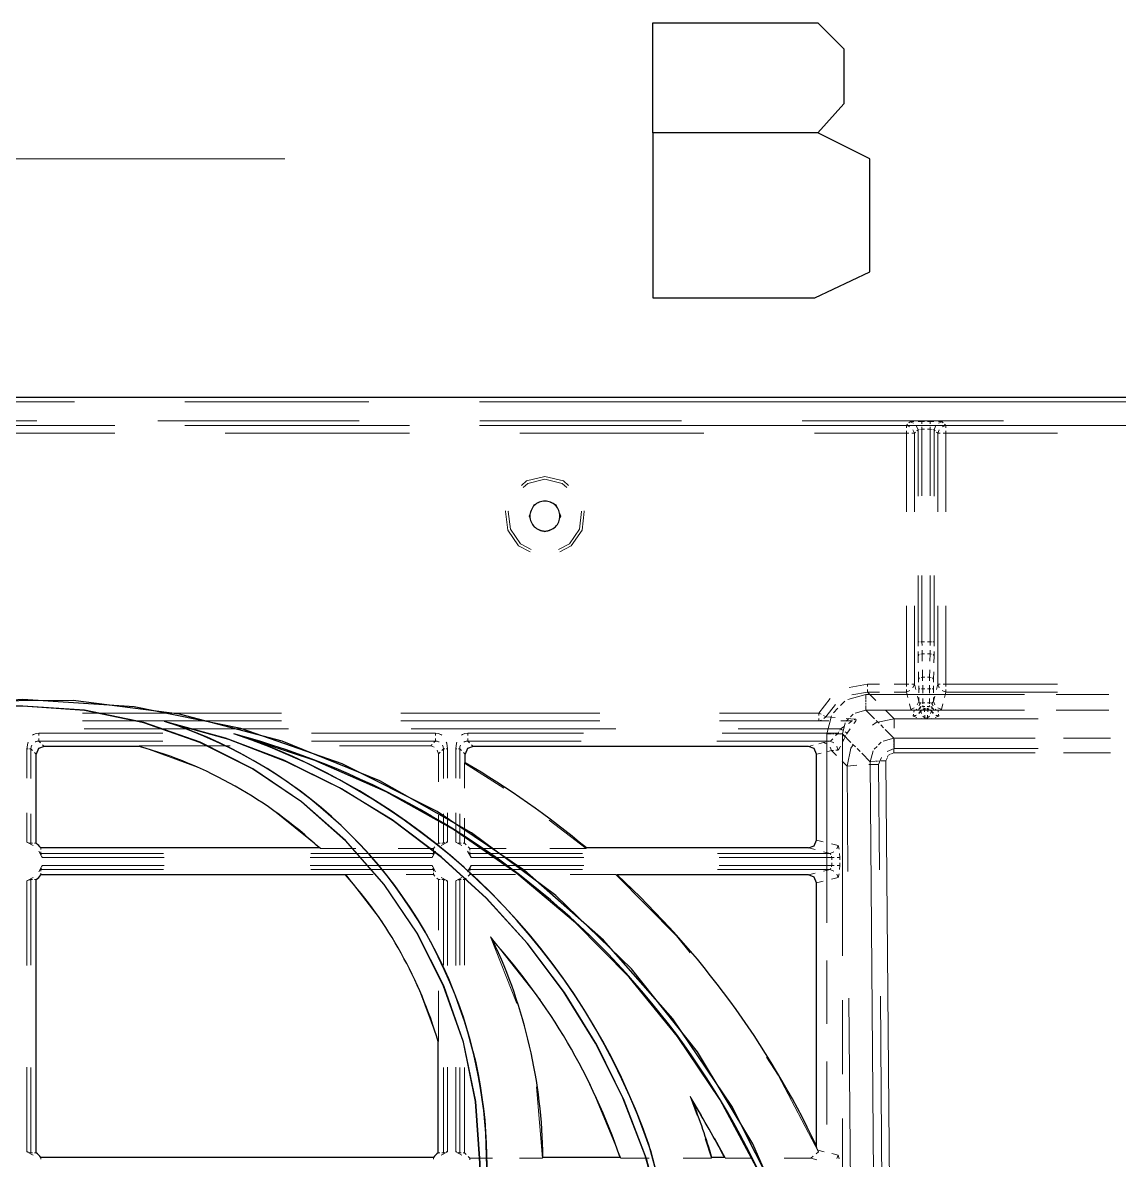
# Model space of a CAD drawing. Header units: millimetres. Extents: x 0 to 1989, y -338 to 950.
# Drawn here: x 849.6 to 987.6, y 803.9 to 947.2 of the extents above; entities that cross this region are included whole.
import ezdxf

# ---------------------------------------------------------------- set-up
doc = ezdxf.new("R2010")
doc.units = ezdxf.units.MM
doc.layers.add('DETAIL', color=8, linetype='Continuous')
doc.layers.add('FINE', color=9, linetype='Continuous')

msp = doc.modelspace()

# ---------------------------------------------------------------- linework, layer by layer
at = {"layer": 'DETAIL', "lineweight": 25}
for p, q in [((67.81, 900.08), (1203.81, 900.08)), ((867.96, 859.06), (867.42, 859.21)), ((876.91, 857.42), (876.12, 857.66)), ((864.2, 856.08), (852.26, 856.08)), ((851.26, 843.87), (851.26, 855.08)), ((905.26, 854.02), (905.26, 855.08)), ((949.5, 844.28), (949.5, 855.08)), ((886.9, 843.28), (851.85, 843.28)), ((948.49, 843.28), (920.53, 843.28)), ((890.21, 839.88), (851.85, 839.88)), ((948.49, 839.88), (924.4, 839.88)), ((851.26, 804.87), (851.26, 839.29)), ((949.5, 805.72), (949.5, 838.89)), ((901.86, 804.87), (901.86, 818.9)), ((901.27, 804.28), (851.85, 804.28)), ((924.79, 804.28), (915.06, 804.28)), ((937.95, 804.28), (936.34, 804.28))]:
    msp.add_line(p, q, dxfattribs=at)
for points in [[(928.89, 933.36), (928.89, 947.22), (949.67, 947.22), (952.95, 943.94), (952.95, 937.01), (949.67, 933.36), (928.89, 933.36), (928.89, 912.58), (949.31, 912.58), (956.23, 915.86), (956.23, 930.08), (949.67, 933.36)], [(944.85, 798.82), (938.85, 810.76), (931.42, 821.76), (922.67, 831.69), (912.74, 840.44), (901.74, 847.87), (889.79, 853.87), (877.04, 858.31), (863.58, 861.06), (849.56, 862), (835.54, 861.06), (822.08, 858.31), (809.33, 853.87), (797.38, 847.87), (786.38, 840.44), (776.45, 831.69), (767.7, 821.76), (760.27, 810.76), (754.27, 798.82)], [(946.98, 793.42), (941.51, 806.02), (934.54, 817.59), (926.21, 828.05), (916.67, 837.28), (906.06, 845.2), (894.54, 851.72), (882.24, 856.73), (869.31, 860.14), (855.91, 861.85), (842.18, 861.78), (828.26, 859.81), (818.43, 857.23), (809.01, 853.75), (800.06, 849.4), (791.61, 844.24), (783.72, 838.33), (776.43, 831.71), (769.81, 824.43), (763.9, 816.54), (758.74, 808.09), (754.4, 799.13)], [(930.18, 796.45), (928.09, 804.12), (925.3, 811.48), (921.85, 818.48), (917.78, 825.08), (913.13, 831.25), (907.94, 836.96), (902.23, 842.15), (896.06, 846.81), (889.45, 850.87), (882.45, 854.32), (875.1, 857.11), (867.42, 859.21)], [(930.04, 796.98), (927.92, 804.55), (925.13, 811.8), (921.7, 818.7), (917.66, 825.22), (913.06, 831.31), (907.92, 836.94), (902.29, 842.08), (896.19, 846.68), (889.68, 850.72), (882.78, 854.15), (875.53, 856.94), (867.96, 859.06)], [(950.79, 775), (948.73, 784.71), (945.77, 794.07), (941.97, 803.03), (937.36, 811.54), (931.99, 819.55), (925.9, 827.01), (919.15, 833.87), (911.77, 840.08), (903.82, 845.59), (895.32, 850.35), (886.34, 854.31), (876.91, 857.42)], [(852.26, 856.08), (851.55, 855.79), (851.26, 855.08)], [(948.49, 856.08), (906.26, 856.08), (905.55, 855.79), (905.26, 855.08)], [(949.5, 855.08), (949.21, 855.79), (948.49, 856.08)], [(948.49, 843.28), (949.21, 843.57), (949.5, 844.28)], [(949.5, 838.89), (949.21, 839.59), (948.49, 839.88)]]:
    msp.add_lwpolyline(points, dxfattribs=at)
for points in [[(915.31, 886.97, 0.414214), (913.42, 885.08, 0.414214), (915.31, 883.2, 0.414214), (917.2, 885.08, 0.414214)], [(849.56, 861.16, 0.414214), (791.98, 803.58, 0.414213), (849.56, 746, 0.414214), (907.14, 803.58), (906.61, 811.35), (905.07, 818.81), (902.58, 825.9), (899.23, 832.55), (895.08, 838.68), (890.19, 844.22), (884.65, 849.1), (878.53, 853.25), (871.88, 856.61), (864.79, 859.09), (857.33, 860.63)], [(849.56, 861.13, 0.414214), (792.01, 803.58, 0.414213), (849.56, 746.03, 0.414214), (907.11, 803.58), (906.58, 811.35), (905.04, 818.81), (902.56, 825.89), (899.21, 832.53), (895.06, 838.66), (890.18, 844.2), (884.64, 849.08), (878.51, 853.23), (871.87, 856.58), (864.79, 859.06), (857.33, 860.6)]]:
    msp.add_lwpolyline(points, format="xyb", close=True, dxfattribs=at)
for points in [[(831.16, 859.06, 0.414213), (794.08, 785.18, 0.414213), (867.96, 748.11, 0.414213), (905.04, 821.98, 0.236853), (867.96, 859.06)], [(831.7, 859.21, 0.414213), (793.94, 785.72, 0.414212), (867.42, 747.96, 0.414214), (905.18, 821.45, 0.241882), (867.42, 859.21)], [(948.64, 785.14, 0.267903), (876.12, 857.66)], [(931.52, 794.17), (928.64, 805.14, 0.234886), (876.12, 857.66)], [(931.39, 795), (928.4, 805.93, 0.229633), (876.91, 857.42)], [(886.9, 843.28, 0.12129), (864.2, 856.08)], [(920.53, 843.28, 0.042308), (905.26, 854.02)], [(851.85, 843.28, 0.073407), (851.26, 843.87)], [(851.26, 839.29, 0.073316), (851.85, 839.88)], [(901.86, 818.9, 0.111449), (890.21, 839.88)], [(949.5, 805.72, 0.096809), (924.4, 839.88)], [(924.79, 804.28, 0.100898), (908.73, 831.68)], [(915.06, 804.28, 0.108597), (908.73, 831.68)], [(937.95, 804.28, 0.020408), (933.93, 811.33)], [(936.34, 804.28, 0.020589), (933.93, 811.33)], [(851.85, 804.28, 0.073431), (851.26, 804.87)], [(901.86, 804.87, 0.073471), (901.27, 804.28)]]:
    msp.add_lwpolyline(points, format="xyb", dxfattribs=at)
at = {"layer": 'FINE', "lineweight": 9}
for p, q in [((832.87, 899.48), (856.06, 899.48)), ((869.97, 899.48), (893.15, 899.48)), ((907.06, 899.48), (1046.16, 899.48)), ((825.99, 897.08), (851.35, 897.08)), ((866.56, 897.08), (891.92, 897.08)), ((907.13, 897.08), (932.49, 897.08)), ((947.7, 897.08), (973.06, 897.08)), ((961.74, 896.78), (961.29, 896.96)), ((962.32, 897), (962.79, 897.01)), ((962.79, 897.01), (963.12, 897.01)), ((963.5, 897.01), (963.83, 897.01)), ((963.83, 897.01), (964.3, 897)), ((964.89, 896.78), (965.33, 896.96)), ((965.33, 896.96), (965.47, 896.82)), ((856.06, 896.49), (832.87, 896.49)), ((837.97, 896.5), (861.15, 896.5)), ((861.15, 895.51), (837.97, 895.51)), ((893.15, 896.49), (869.97, 896.49)), ((875.06, 896.5), (898.24, 896.5)), ((898.24, 895.51), (875.06, 895.51)), ((1046.16, 896.49), (907.06, 896.49)), ((912.15, 896.5), (935.34, 896.5)), ((935.34, 895.51), (912.15, 895.51)), ((949.25, 896.5), (960.84, 896.5)), ((960.84, 895.51), (949.25, 895.51)), ((960.84, 896.5), (960.98, 896.65)), ((961.28, 896.32), (960.84, 896.5)), ((960.84, 895.51), (960.84, 895.82)), ((961.15, 895.51), (960.84, 895.51)), ((960.84, 885.63), (960.84, 895.51)), ((961.84, 895.51), (961.65, 895.95)), ((961.98, 895.65), (961.84, 895.51)), ((961.84, 895.51), (961.84, 885.63)), ((962.29, 895.96), (962.11, 896.4)), ((962.29, 895.96), (962.15, 895.82)), ((962.45, 895.98), (962.29, 895.96)), ((962.29, 887.61), (962.29, 895.96)), ((962.79, 896.01), (962.64, 896)), ((962.79, 896.01), (962.79, 896.32)), ((963.83, 896.01), (963.5, 896.01)), ((963.83, 896.01), (963.83, 896.32)), ((963.83, 887.65), (963.83, 896.01)), ((963.98, 896), (963.83, 896.01)), ((964.33, 895.96), (964.17, 895.98)), ((964.33, 895.96), (964.51, 896.4)), ((964.47, 895.82), (964.33, 895.96)), ((964.33, 895.96), (964.33, 887.61)), ((964.78, 895.51), (964.64, 895.65)), ((964.97, 895.95), (964.78, 895.51)), ((964.78, 885.63), (964.78, 895.51)), ((965.78, 896.5), (965.34, 896.32)), ((965.78, 895.51), (965.47, 895.51)), ((965.64, 896.65), (965.78, 896.5)), ((965.78, 896.5), (979.86, 896.5)), ((965.78, 895.82), (965.78, 895.51)), ((965.78, 895.51), (965.78, 885.63)), ((979.86, 895.51), (965.78, 895.51)), ((915.31, 883.08), (914.13, 883.57)), ((916.49, 883.57), (915.31, 883.08)), ((962.29, 869.25), (962.29, 877.59)), ((962.79, 877.61), (962.79, 869.25)), ((963.83, 869.25), (963.83, 877.61)), ((964.33, 877.59), (964.33, 869.25)), ((961.84, 873.78), (961.84, 863.91)), ((964.78, 863.91), (964.78, 873.78)), ((965.78, 873.78), (965.78, 863.91)), ((962.3, 868.7), (962.29, 869.25)), ((962.79, 869.25), (962.64, 869.25)), ((962.79, 869.25), (962.8, 868.78)), ((962.79, 869.25), (963.12, 869.25)), ((962.8, 868.21), (962.81, 867.75)), ((963.5, 869.25), (963.83, 869.25)), ((963.81, 867.75), (963.82, 868.21)), ((963.82, 868.78), (963.83, 869.25)), ((963.98, 869.25), (963.83, 869.25)), ((964.33, 869.25), (964.32, 868.7)), ((962.31, 867.5), (962.3, 868.04)), ((962.43, 867.63), (962.31, 867.5)), ((962.33, 866.58), (962.31, 867.5)), ((962.81, 867.75), (962.63, 867.71)), ((963.12, 867.75), (962.81, 867.75)), ((962.81, 867.75), (962.83, 866.83)), ((963.81, 867.75), (963.5, 867.75)), ((963.79, 866.83), (963.81, 867.75)), ((963.99, 867.71), (963.81, 867.75)), ((964.31, 867.5), (964.19, 867.63)), ((964.31, 867.5), (964.29, 866.58)), ((964.32, 868.04), (964.31, 867.5)), ((962.37, 864.56), (962.35, 865.48)), ((962.85, 865.73), (962.87, 864.81)), ((964.27, 865.48), (964.25, 864.56)), ((953.63, 863.5), (955.91, 863.91)), ((955.91, 863.6), (955.91, 863.91)), ((955.91, 863.91), (957.45, 863.91)), ((961.15, 863.91), (960.84, 863.91)), ((960.84, 863.6), (960.84, 863.91)), ((961.84, 863.91), (961.65, 863.47)), ((961.84, 863.91), (962.01, 863.23)), ((962.49, 864.7), (962.37, 864.56)), ((962.37, 864.17), (962.37, 864.56)), ((962.87, 864.81), (962.69, 864.77)), ((962.87, 864.81), (963.14, 864.81)), ((962.87, 864.81), (962.87, 864.34)), ((963.75, 864.34), (963.75, 864.81)), ((963.93, 864.77), (963.75, 864.81)), ((964.25, 864.56), (964.13, 864.7)), ((964.25, 864.56), (964.25, 864.17)), ((964.61, 863.23), (964.78, 863.91)), ((964.97, 863.47), (964.78, 863.91)), ((965.78, 863.91), (965.47, 863.91)), ((965.78, 863.91), (965.78, 863.6)), ((965.78, 863.91), (979.86, 863.91)), ((955.91, 862.92), (953.95, 862.57)), ((955.74, 862.61), (955.74, 862)), ((955.91, 862.92), (955.91, 863.23)), ((955.91, 862.92), (956.97, 861.87)), ((957.45, 862.92), (955.91, 862.92)), ((960.84, 862.92), (960.84, 863.23)), ((961.28, 863.1), (960.84, 862.92)), ((962.38, 863.31), (962.38, 863.7)), ((962.38, 862.81), (962.38, 863.31)), ((962.88, 863.31), (962.72, 863.31)), ((962.88, 863.78), (962.88, 863.31)), ((963.15, 863.31), (962.88, 863.31)), ((962.88, 863.31), (962.88, 862.77)), ((963.74, 863.31), (963.47, 863.31)), ((963.74, 863.31), (963.74, 863.78)), ((963.74, 862.77), (963.74, 863.31)), ((963.74, 863.31), (963.9, 863.31)), ((964.24, 863.7), (964.24, 863.31)), ((964.24, 863.31), (964.24, 862.81)), ((965.78, 862.92), (965.34, 863.1)), ((965.78, 862.92), (965.61, 862.24)), ((965.78, 863.23), (965.78, 862.92)), ((979.86, 862.92), (965.78, 862.92)), ((986.32, 862.61), (979.67, 862.61)), ((949.81, 860.28), (951.25, 862.09)), ((951.91, 861.37), (950.67, 859.81)), ((953.08, 861.76), (952.52, 861.21)), ((955.74, 861.88), (955.74, 861.68)), ((955.74, 861.56), (955.74, 861.35)), ((955.74, 861.23), (955.74, 860.63)), ((961.38, 860.73), (961.21, 861.42)), ((962.38, 861.72), (962.2, 861.29)), ((962.21, 862.41), (962.38, 861.72)), ((962.38, 861.72), (962.38, 862.22)), ((962.38, 861.72), (962.43, 861.68)), ((962.48, 861.63), (962.53, 861.58)), ((962.53, 861.58), (962.64, 861.58)), ((962.77, 861.58), (962.88, 861.58)), ((962.79, 861.06), (962.91, 861.08)), ((962.88, 862.12), (962.88, 861.58)), ((962.88, 861.58), (963.15, 861.58)), ((962.88, 861.58), (962.89, 861.43)), ((962.9, 861.24), (962.91, 861.08)), ((962.91, 861.08), (962.97, 861)), ((963.16, 861.08), (962.91, 861.08)), ((963.71, 861.08), (963.46, 861.08)), ((963.47, 861.58), (963.74, 861.58)), ((963.65, 861), (963.71, 861.08)), ((963.71, 861.08), (963.72, 861.24)), ((963.71, 861.08), (963.83, 861.06)), ((963.73, 861.43), (963.74, 861.58)), ((963.74, 861.58), (963.74, 862.12)), ((963.74, 861.58), (963.85, 861.58)), ((963.98, 861.58), (964.09, 861.58)), ((964.09, 861.58), (964.14, 861.63)), ((964.19, 861.68), (964.24, 861.72)), ((964.24, 861.72), (964.41, 862.41)), ((964.24, 862.22), (964.24, 861.72)), ((964.42, 861.29), (964.24, 861.72)), ((965.41, 861.42), (965.24, 860.73)), ((857.08, 860.28), (882.14, 860.28)), ((897.18, 860.28), (922.24, 860.28)), ((937.28, 860.28), (949.81, 860.28)), ((949.81, 859.96), (949.81, 860.28)), ((950.08, 860.13), (949.81, 860.28)), ((950.67, 859.81), (950.4, 859.96)), ((950.67, 859.81), (950.45, 859.57)), ((950.67, 859.81), (951.85, 859.7)), ((951.4, 859.93), (950.79, 857.66)), ((952.19, 860.88), (951.63, 860.32)), ((953.8, 859.8), (954.13, 860.14)), ((954.37, 860.28), (955.74, 860.63)), ((956.81, 859.55), (955.74, 860.63)), ((955.74, 860.63), (975.68, 860.63)), ((961.82, 860.92), (961.38, 860.73)), ((961.51, 860.69), (961.38, 860.73)), ((961.8, 860.6), (961.67, 860.64)), ((961.7, 859.91), (961.73, 860.12)), ((962.05, 860.01), (961.7, 859.91)), ((961.71, 859.89), (961.7, 859.91)), ((961.73, 859.87), (961.72, 859.88)), ((961.73, 859.87), (962.07, 859.98)), ((962.16, 859.7), (961.73, 859.87)), ((961.77, 860.38), (961.8, 860.6)), ((962.62, 860.52), (962.39, 860.24)), ((962.41, 860.22), (962.63, 860.5)), ((962.54, 860.92), (962.65, 860.99)), ((962.54, 860.92), (962.57, 860.79)), ((962.6, 860.64), (962.62, 860.52)), ((962.62, 860.52), (962.74, 860.66)), ((962.62, 860.52), (962.63, 860.51)), ((962.63, 860.5), (962.75, 860.62)), ((962.63, 860.51), (962.63, 860.5)), ((962.63, 860.5), (962.75, 860.21)), ((962.9, 859.87), (963.15, 859.67)), ((962.91, 860.77), (963.08, 860.83)), ((962.92, 860.72), (963.08, 860.76)), ((963.03, 860.91), (963.08, 860.83)), ((963.08, 860.83), (963.23, 860.83)), ((963.08, 860.83), (963.08, 860.81)), ((963.08, 860.78), (963.08, 860.76)), ((963.23, 860.76), (963.08, 860.76)), ((963.08, 860.76), (963.11, 860.42)), ((963.13, 860.01), (963.15, 859.67)), ((963.15, 859.63), (963.15, 859.67)), ((963.15, 859.67), (963.25, 859.67)), ((963.37, 859.67), (963.47, 859.67)), ((963.39, 860.83), (963.54, 860.83)), ((963.54, 860.76), (963.39, 860.76)), ((963.47, 859.67), (963.49, 860.01)), ((963.47, 859.67), (963.72, 859.87)), ((963.47, 859.63), (963.47, 859.67)), ((963.52, 860.42), (963.54, 860.76)), ((963.54, 860.83), (963.59, 860.91)), ((963.54, 860.83), (963.54, 860.81)), ((963.54, 860.83), (963.71, 860.77)), ((963.54, 860.78), (963.54, 860.76)), ((963.7, 860.72), (963.54, 860.76)), ((963.99, 860.5), (963.87, 860.62)), ((963.87, 860.21), (963.99, 860.5)), ((963.88, 860.66), (964, 860.52)), ((963.97, 860.99), (964.08, 860.92)), ((963.99, 860.5), (963.99, 860.51)), ((964.21, 860.22), (963.99, 860.5)), ((964, 860.52), (964.02, 860.64)), ((964.23, 860.24), (964, 860.52)), ((964, 860.51), (964, 860.52)), ((964.05, 860.79), (964.08, 860.92)), ((964.89, 859.87), (964.46, 859.7)), ((964.89, 859.87), (964.55, 859.98)), ((964.92, 859.91), (964.57, 860.01)), ((965.24, 860.73), (964.8, 860.92)), ((964.95, 860.64), (964.82, 860.6)), ((964.82, 860.6), (964.85, 860.38)), ((964.89, 860.12), (964.92, 859.91)), ((964.9, 859.88), (964.89, 859.87)), ((964.92, 859.91), (964.92, 859.89)), ((965.24, 860.73), (965.11, 860.69)), ((979.67, 860.63), (986.32, 860.63)), ((882.14, 859.28), (857.08, 859.28)), ((883.03, 858.28), (857.28, 858.28)), ((922.24, 859.28), (897.18, 859.28)), ((924.22, 858.28), (898.47, 858.28)), ((949.81, 859.28), (937.28, 859.28)), ((952.54, 858.28), (939.66, 858.28)), ((950.12, 859.37), (949.81, 859.28)), ((951.06, 859.28), (949.81, 859.28)), ((952.44, 858.11), (952.54, 858.28)), ((952.54, 858.28), (952.99, 858.6)), ((952.79, 858.11), (952.54, 858.28)), ((953.83, 859.28), (952.57, 859.28)), ((952.77, 857.66), (953.12, 859.03)), ((953.25, 859.59), (954.43, 859.5)), ((953.26, 859.27), (953.6, 859.6)), ((953.74, 858.3), (953.36, 857.75)), ((954.03, 859.31), (953.83, 859.28)), ((954.43, 859.5), (954.25, 859.4)), ((957.38, 858.98), (957.03, 859.34)), ((957.96, 858.41), (957.6, 858.77)), ((959.29, 858.38), (959.29, 859.54)), ((963.15, 859.55), (963.15, 859.59)), ((963.47, 859.55), (963.37, 859.55)), ((963.93, 859.6), (963.47, 859.55)), ((963.47, 859.55), (963.47, 859.59)), ((851.59, 857.43), (851.59, 857.74)), ((851.59, 857.74), (867.2, 857.74)), ((851.59, 856.74), (851.8, 856.54)), ((867.2, 856.74), (851.59, 856.74)), ((885.92, 857.74), (901.53, 857.74)), ((901.53, 856.74), (885.92, 856.74)), ((901.34, 856.56), (901.53, 856.74)), ((901.53, 857.43), (901.53, 857.74)), ((905.59, 857.43), (905.59, 857.74)), ((905.59, 857.74), (920.17, 857.74)), ((919.86, 856.74), (905.59, 856.74)), ((905.59, 856.74), (905.8, 856.54)), ((937.65, 857.74), (952.23, 857.74)), ((950.79, 857.66), (951.4, 857.66)), ((950.79, 857.66), (950.79, 833.85)), ((951.23, 856.74), (951.7, 856.53)), ((951.52, 857.66), (951.72, 857.66)), ((951.84, 857.66), (952.04, 857.66)), ((952.16, 857.66), (952.77, 857.66)), ((952.23, 857.74), (952.32, 857.91)), ((952.5, 857.6), (952.23, 857.74)), ((952.77, 857.66), (953.84, 856.58)), ((952.77, 829.69), (952.77, 857.66)), ((953.1, 857.29), (952.83, 857.43)), ((953.36, 857.75), (953.1, 857.91)), ((953.18, 857.43), (953.1, 857.29)), ((953.36, 857.75), (953.28, 857.6)), ((959.24, 857.13), (957.89, 856.75)), ((959.24, 857.13), (959.24, 856.55)), ((959.29, 855.81), (959.29, 856.98)), ((986.53, 857.13), (980.6, 857.13)), ((850.23, 855.76), (850.08, 855.76)), ((850.08, 852.09), (850.08, 855.76)), ((850.58, 855.76), (850.58, 852.05)), ((850.79, 855.55), (850.58, 855.76)), ((852.05, 856.29), (852.26, 856.08)), ((864.2, 856.08), (864.2, 856.1)), ((871.98, 853.29), (864.21, 856.15)), ((875.69, 856.15), (864.21, 856.15)), ((864.21, 856.13), (864.21, 856.15)), ((900.93, 856.15), (889.46, 856.15)), ((900.93, 856.15), (901.12, 856.33)), ((900.93, 856.15), (901.37, 855.97)), ((901.75, 855.59), (901.93, 855.15)), ((902.12, 855.34), (901.93, 855.15)), ((902.54, 855.76), (902.35, 855.57)), ((902.54, 852.05), (902.54, 855.76)), ((903.04, 855.76), (902.89, 855.76)), ((903.04, 855.76), (903.04, 852.09)), ((904.23, 855.76), (904.08, 855.76)), ((904.58, 855.76), (904.58, 852.05)), ((904.79, 855.55), (904.58, 855.76)), ((906.05, 856.29), (906.26, 856.08)), ((948.49, 856.08), (949.09, 856.23)), ((949.81, 856.41), (950.41, 856.55)), ((950.41, 856.55), (950.66, 856.61)), ((950.41, 856.55), (950.84, 856.37)), ((951.4, 855.55), (950.8, 855.41)), ((951.21, 855.99), (951.4, 855.55)), ((951.65, 855.57), (951.4, 855.55)), ((952.01, 854.94), (951.4, 855.55)), ((952.21, 855.61), (951.96, 855.59)), ((952.07, 856.1), (952.21, 855.61)), ((954.06, 856.37), (954.42, 856.01)), ((954.63, 855.79), (954.99, 855.44)), ((956.65, 855.5), (956.28, 854.15)), ((957.13, 856.07), (956.79, 855.74)), ((957.66, 856.6), (957.32, 856.27)), ((959.29, 855.81), (958.41, 855.44)), ((959.24, 856.44), (959.24, 856.25)), ((959.24, 856.13), (959.24, 855.94)), ((959.24, 855.83), (959.24, 855.26)), ((977.43, 855.81), (959.29, 855.81)), ((851.26, 855.08), (851.05, 855.29)), ((901.93, 851.63), (901.93, 855.15)), ((905.26, 855.08), (905.05, 855.29)), ((905.21, 853.99), (905.19, 853.98)), ((910.12, 850.82), (905.19, 853.98)), ((905.19, 850.82), (905.19, 853.98)), ((905.26, 854.02), (905.24, 854)), ((950.09, 855.23), (949.5, 855.08)), ((953.36, 853.59), (952.75, 854.2)), ((956.28, 854.15), (956.88, 854.21)), ((957, 854.22), (957.21, 854.23)), ((957.68, 854.69), (957.33, 853.81)), ((957.33, 854.23), (957.53, 854.24)), ((957.65, 854.24), (958.26, 854.26)), ((958.26, 854.26), (958.43, 854.69)), ((959.09, 750.07), (958.26, 854.26)), ((958.47, 854.78), (958.53, 854.92)), ((958.58, 854.98), (958.73, 855.04)), ((958.81, 855.08), (959.24, 855.26)), ((959.24, 855.26), (977.04, 855.26)), ((980.6, 855.26), (986.53, 855.26)), ((954.6, 853.73), (953.36, 853.59)), ((953.47, 840.31), (953.36, 853.59)), ((957.33, 853.81), (956.08, 853.78)), ((957.33, 853.81), (957.43, 840.54)), ((887.08, 843.21), (880.62, 848.4)), ((850.08, 844.03), (850.08, 847.69)), ((850.58, 847.59), (850.58, 843.87)), ((901.93, 843.88), (901.93, 847.4)), ((902.54, 843.87), (902.54, 847.59)), ((903.04, 847.69), (903.04, 844.03)), ((904.08, 844.03), (904.08, 847.69)), ((920.5, 843.21), (915.86, 846.78)), ((850.08, 844.03), (850.86, 843.6)), ((850.58, 843.87), (850.79, 843.87)), ((851.05, 843.87), (851.26, 843.87)), ((901.71, 843.69), (901.93, 843.88)), ((902.12, 843.88), (901.93, 843.88)), ((902.26, 843.6), (903.04, 844.03)), ((902.54, 843.87), (902.35, 843.88)), ((904.08, 844.03), (904.86, 843.6)), ((905.19, 843.88), (905.41, 843.69)), ((949.5, 844.28), (950.35, 844.06)), ((851.58, 842.88), (852.01, 842.1)), ((851.85, 843.28), (851.85, 843.07)), ((851.85, 842.81), (851.85, 842.6)), ((851.85, 842.6), (867.3, 842.6)), ((885.83, 842.6), (901.27, 842.6)), ((886.96, 843.26), (886.9, 843.28)), ((887.08, 843.21), (887.02, 843.23)), ((891.51, 843.21), (887.08, 843.21)), ((901.11, 842.1), (901.54, 842.88)), ((901.27, 843.21), (901.46, 843.44)), ((901.27, 842.6), (901.27, 842.79)), ((905.58, 842.88), (906.01, 842.1)), ((905.66, 843.44), (905.86, 843.21)), ((905.86, 843.21), (905.85, 843.02)), ((905.85, 842.79), (905.85, 842.6)), ((905.85, 842.6), (920.04, 842.6)), ((910.43, 843.21), (905.86, 843.21)), ((920.5, 843.21), (915.93, 843.21)), ((920.5, 843.21), (920.51, 843.23)), ((920.52, 843.26), (920.53, 843.28)), ((937.06, 842.6), (951.24, 842.6)), ((949.35, 843.07), (948.49, 843.28)), ((951.24, 842.6), (950.38, 842.81)), ((951.68, 842.78), (951.24, 842.6)), ((951.3, 842.44), (951.24, 842.6)), ((951.38, 843.81), (952.23, 843.6)), ((952.23, 843.6), (952.05, 843.16)), ((952.23, 843.6), (952.37, 843.14)), ((952.4, 842.57), (952.43, 842.1)), ((852.01, 841.06), (851.58, 840.28)), ((852.01, 842.1), (851.97, 842.26)), ((867.35, 842.1), (852.01, 842.1)), ((852.01, 841.06), (867.35, 841.06)), ((901.11, 842.1), (885.77, 842.1)), ((885.77, 841.06), (901.11, 841.06)), ((901.11, 841.06), (901.15, 840.91)), ((901.54, 840.28), (901.11, 841.06)), ((906.01, 841.06), (905.58, 840.28)), ((906.01, 842.1), (905.97, 842.26)), ((920.2, 842.1), (906.01, 842.1)), ((906.01, 841.06), (920.2, 841.06)), ((951.44, 842.1), (937.24, 842.1)), ((937.24, 841.06), (951.44, 841.06)), ((951.44, 842.1), (951.38, 842.26)), ((951.38, 840.91), (951.44, 841.06)), ((951.44, 842.1), (951.75, 842.1)), ((951.44, 841.78), (951.44, 842.1)), ((951.44, 841.06), (951.44, 841.39)), ((951.44, 841.06), (951.75, 841.06)), ((952.12, 842.1), (952.43, 842.1)), ((952.12, 841.06), (952.43, 841.06)), ((952.43, 841.06), (952.4, 840.59)), ((952.43, 842.1), (952.43, 841.78)), ((952.43, 841.39), (952.43, 841.06)), ((850.86, 839.56), (850.08, 839.14)), ((867.3, 840.56), (851.85, 840.56)), ((851.85, 840.35), (851.85, 840.56)), ((851.85, 839.88), (851.85, 840.1)), ((901.27, 840.56), (885.83, 840.56)), ((890.22, 839.91), (890.21, 839.88)), ((890.24, 839.95), (890.23, 839.93)), ((894.86, 833.95), (890.24, 839.95)), ((893.69, 839.95), (890.24, 839.95)), ((901.27, 839.95), (897.82, 839.95)), ((901.27, 840.56), (901.27, 840.37)), ((901.27, 840.14), (901.27, 839.95)), ((901.46, 839.73), (901.27, 839.95)), ((903.04, 839.14), (902.26, 839.56)), ((904.86, 839.56), (904.08, 839.14)), ((905.86, 839.95), (905.66, 839.73)), ((920.04, 840.56), (905.85, 840.56)), ((905.85, 840.37), (905.85, 840.56)), ((905.86, 839.95), (905.85, 840.14)), ((911.59, 839.95), (905.86, 839.95)), ((924.22, 839.95), (918.48, 839.95)), ((924.22, 839.95), (924.27, 839.93)), ((924.34, 839.91), (924.4, 839.88)), ((951.24, 840.56), (937.06, 840.56)), ((948.49, 839.88), (949.35, 840.1)), ((950.38, 840.35), (951.24, 840.56)), ((951.24, 840.56), (951.3, 840.72)), ((951.24, 840.56), (951.68, 840.38)), ((952.23, 839.57), (951.38, 839.35)), ((952.05, 840), (952.23, 839.57)), ((952.37, 840.02), (952.23, 839.57)), ((850.08, 839.14), (850.24, 839.17)), ((850.08, 828.48), (850.08, 839.14)), ((850.58, 839.29), (850.58, 828.53)), ((850.79, 839.29), (850.58, 839.29)), ((851.26, 839.29), (851.05, 839.29)), ((901.93, 839.29), (901.71, 839.48)), ((901.93, 832.92), (901.93, 839.29)), ((901.93, 839.29), (902.12, 839.29)), ((902.35, 839.29), (902.54, 839.29)), ((902.54, 828.53), (902.54, 839.29)), ((903.04, 839.14), (903.04, 828.48)), ((904.08, 839.14), (904.24, 839.17)), ((904.08, 828.48), (904.08, 839.14)), ((904.58, 839.29), (904.58, 828.53)), ((904.77, 839.29), (904.58, 839.29)), ((905.19, 839.29), (905, 839.29)), ((905.41, 839.48), (905.19, 839.29)), ((905.19, 828.53), (905.19, 839.29)), ((950.35, 839.1), (949.5, 838.89)), ((911.77, 823.71), (908.45, 832.09)), ((908.54, 831.96), (908.45, 832.09)), ((914.77, 824.11), (908.45, 832.09)), ((908.73, 831.68), (908.64, 831.81)), ((950.79, 829.09), (950.79, 821.15)), ((901.93, 818.91), (899.27, 826.01)), ((901.93, 818.91), (901.93, 825.28)), ((952.77, 814.78), (952.77, 824.1)), ((953.81, 797.82), (953.6, 824.38)), ((957.56, 824.6), (957.77, 798.05)), ((901.86, 818.9), (901.88, 818.91)), ((901.91, 818.91), (901.93, 818.91)), ((850.08, 805.03), (850.08, 815.69)), ((850.58, 815.63), (850.58, 804.87)), ((902.54, 804.87), (902.54, 815.63)), ((903.04, 815.69), (903.04, 805.03)), ((904.08, 805.03), (904.08, 815.69)), ((904.58, 815.63), (904.58, 804.87)), ((950.79, 816.39), (950.79, 808.45)), ((914.99, 804.21), (914.24, 813.19)), ((924.89, 804.21), (920.96, 813.6)), ((934.49, 809.58), (933.59, 812)), ((933.59, 812), (933.7, 811.79)), ((935.04, 809.59), (933.59, 812)), ((933.82, 811.54), (933.93, 811.33)), ((952.77, 799.87), (952.77, 809.19)), ((936.28, 804.21), (935.5, 806.66)), ((938.06, 804.21), (936.72, 806.67)), ((949.5, 805.72), (949.56, 805.57)), ((949.62, 805.38), (949.68, 805.23)), ((949.71, 805.16), (949.68, 805.23)), ((949.68, 805.23), (950.48, 805.03)), ((850.08, 805.03), (850.86, 804.6)), ((850.58, 804.87), (850.79, 804.87)), ((851.05, 804.87), (851.26, 804.87)), ((851.85, 804.28), (851.85, 804.07)), ((901.27, 804.07), (901.27, 804.28)), ((902.07, 804.87), (901.86, 804.87)), ((902.26, 804.6), (903.04, 805.03)), ((902.54, 804.87), (902.33, 804.87)), ((903.04, 805.03), (902.88, 804.99)), ((904.08, 805.03), (904.86, 804.6)), ((904.58, 804.87), (904.77, 804.88)), ((905.19, 804.88), (905.41, 804.69)), ((905.66, 804.44), (905.86, 804.21)), ((905.86, 804.21), (905.85, 804.02)), ((908.71, 804.21), (905.86, 804.21)), ((914.99, 804.21), (912.13, 804.21)), ((914.99, 804.21), (915.01, 804.23)), ((915.03, 804.26), (915.06, 804.28)), ((924.82, 804.26), (924.79, 804.28)), ((936.28, 804.21), (932.72, 804.21)), ((936.28, 804.21), (936.3, 804.23)), ((936.32, 804.26), (936.34, 804.28)), ((937.98, 804.26), (937.95, 804.28)), ((938.06, 804.21), (938.02, 804.23)), ((941.41, 804.21), (938.06, 804.21)), ((948.78, 804.21), (945.43, 804.21)), ((949.08, 804.46), (948.78, 804.21)), ((949.54, 804.02), (948.78, 804.21)), ((949.76, 805), (949.45, 804.76)), ((949.76, 805), (949.74, 805.07)), ((951.43, 804.8), (952.23, 804.6)), ((952.05, 804.16), (952.23, 804.6)), ((952.23, 804.6), (952.37, 804.14))]:
    msp.add_line(p, q, dxfattribs=at)
for points in [[(882.56, 930.08), (822.56, 930.08), (842.56, 924.72), (842.56, 935.44), (822.56, 930.08)], [(961.15, 896.82), (961.29, 896.96), (961.75, 897), (961.76, 897)], [(962.79, 896.7), (962.79, 896.71), (962.79, 897.01)], [(963.83, 896.7), (963.83, 896.71), (963.83, 897.01)], [(964.86, 897), (964.87, 897), (965.33, 896.96)], [(960.84, 896.19), (960.84, 896.2), (960.84, 896.5)], [(961.84, 895.51), (961.53, 895.51), (961.53, 895.51)], [(963.12, 896.01), (962.79, 896.01), (962.79, 887.65)], [(965.1, 895.51), (965.09, 895.51), (964.78, 895.51)], [(965.78, 896.5), (965.78, 896.2), (965.78, 896.19)], [(915.31, 890.08), (912.99, 889.51), (912.35, 888.95)], [(915.31, 889.73), (913.15, 889.2), (912.56, 888.68)], [(918.27, 888.95), (917.63, 889.51), (915.31, 890.08)], [(918.06, 888.68), (917.47, 889.2), (915.31, 889.73)], [(910.36, 885.73), (910.35, 885.68), (910.64, 883.31), (911.99, 881.34), (913.45, 880.57)], [(910.71, 885.69), (910.69, 885.64), (910.96, 883.43), (912.23, 881.6), (913.58, 880.89)], [(913.41, 884.85), (913.31, 885.08), (913.9, 886.5), (914.6, 886.79)], [(916.02, 886.79), (916.72, 886.5), (917.31, 885.08), (917.21, 884.85)], [(917.04, 880.89), (918.39, 881.6), (919.66, 883.43), (919.93, 885.64), (919.91, 885.69)], [(917.17, 880.57), (918.63, 881.34), (919.99, 883.31), (920.27, 885.68), (920.26, 885.73)], [(959.3, 863.91), (960.84, 863.91), (960.84, 873.78)], [(962.45, 869.25), (962.45, 869.25), (962.29, 869.25)], [(964.33, 869.25), (964.17, 869.25), (964.17, 869.25)], [(963.48, 864.81), (963.75, 864.81), (963.77, 865.73)], [(961.84, 863.91), (961.53, 863.91), (961.53, 863.91)], [(965.1, 863.91), (965.09, 863.91), (964.78, 863.91)], [(975.68, 862.61), (955.74, 862.61), (953.47, 862)], [(961.01, 862.24), (960.84, 862.92), (959.3, 862.92)], [(962.54, 863.31), (962.53, 863.31), (962.38, 863.31)], [(964.08, 863.31), (964.09, 863.31), (964.24, 863.31)], [(962.53, 861.58), (962.45, 861.22), (962.43, 861.18)], [(962.53, 861.58), (962.62, 861.38), (962.62, 861.38)], [(962.64, 861.12), (962.62, 861.04), (962.54, 860.92)], [(964.08, 860.92), (964, 861.04), (963.98, 861.12)], [(964, 861.38), (964, 861.38), (964.09, 861.58)], [(964.19, 861.19), (964.17, 861.22), (964.09, 861.58)], [(958.23, 860.6), (959.29, 859.54), (977.43, 859.54)], [(962.16, 860.78), (962.07, 860.7), (961.8, 860.6)], [(962.06, 860.63), (962.01, 860.62), (961.8, 860.6)], [(962.54, 860.92), (962.39, 860.78), (962.34, 860.75)], [(964.28, 860.75), (964.23, 860.78), (964.08, 860.92)], [(964.82, 860.6), (964.55, 860.7), (964.46, 860.78)], [(964.82, 860.6), (964.61, 860.62), (964.56, 860.63)], [(949.81, 859.28), (949.81, 859.57), (949.81, 859.59)], [(953.54, 858.97), (953.62, 859.02), (953.83, 859.16), (953.89, 859.21), (953.9, 859.24), (953.89, 859.27), (953.86, 859.28), (953.83, 859.28)], [(954.43, 859.5), (954.45, 859.5), (954.5, 859.43), (954.45, 859.28), (954.28, 859.04), (954.22, 858.95)], [(956.55, 858.74), (957.03, 859.07), (959.29, 859.54)], [(977.04, 857.13), (959.24, 857.13), (958.17, 858.2)], [(963.25, 859.55), (963.15, 859.55), (962.69, 859.6)], [(850.79, 857.47), (850.93, 857.57), (851.24, 857.7), (851.59, 857.74)], [(851.59, 856.74), (851.39, 856.72), (851.29, 856.7), (851.25, 856.68), (851.22, 856.68), (851.21, 856.67), (851.21, 856.67), (851.21, 856.67), (851.2, 856.67), (851.2, 856.67), (851.16, 856.65), (851.12, 856.63)], [(851.59, 856.74), (851.59, 856.83), (851.59, 857.05), (851.59, 857.06)], [(901.53, 857.74), (901.88, 857.7), (902.19, 857.57), (902.33, 857.47)], [(901.53, 856.74), (901.53, 856.83), (901.53, 857.05), (901.53, 857.06)], [(901.53, 856.74), (901.73, 856.72), (901.92, 856.67), (901.96, 856.65), (902, 856.63)], [(904.79, 857.47), (904.93, 857.57), (905.24, 857.7), (905.59, 857.74)], [(905.59, 856.74), (905.39, 856.72), (905.29, 856.7), (905.25, 856.68), (905.22, 856.68), (905.21, 856.67), (905.21, 856.67), (905.21, 856.67), (905.2, 856.67), (905.2, 856.67), (905.16, 856.65), (905.12, 856.63)], [(905.59, 856.74), (905.59, 856.83), (905.59, 857.05), (905.59, 857.06)], [(950.98, 856.68), (951.23, 856.74), (936.97, 856.74)], [(951.23, 856.74), (951.36, 856.81), (951.53, 856.99), (951.57, 857.03)], [(951.92, 857.43), (952.04, 857.55), (952.23, 857.74)], [(953.1, 857.29), (952.93, 856.96), (952.84, 856.75)], [(850.08, 855.76), (850.18, 856.48), (850.23, 856.61)], [(850.58, 855.76), (850.42, 855.76), (850.42, 855.76)], [(850.7, 856.23), (850.69, 856.22), (850.61, 856), (850.58, 855.76)], [(902.42, 856.23), (902.43, 856.22), (902.51, 856), (902.54, 855.76)], [(902.7, 855.76), (902.7, 855.76), (902.54, 855.76)], [(902.89, 856.61), (902.94, 856.48), (903.04, 855.76)], [(904.08, 852.09), (904.08, 855.76), (904.18, 856.48), (904.23, 856.61)], [(904.58, 855.76), (904.42, 855.76), (904.42, 855.76)], [(904.7, 856.23), (904.69, 856.22), (904.61, 856), (904.58, 855.76)], [(952.54, 856.1), (952.49, 856), (952.34, 855.72), (952.21, 855.61)], [(953.36, 853.59), (953.83, 855.85), (954.15, 856.33)], [(955.21, 855.22), (956.28, 854.15), (957.11, 749.96)], [(904.58, 847.59), (904.58, 843.87), (904.77, 843.88)], [(905, 843.88), (905.19, 843.88), (905.19, 847.03)], [(850.24, 843.99), (850.08, 844.03), (850.08, 844.03)], [(850.58, 843.87), (850.56, 843.88), (850.5, 843.9), (850.42, 843.93)], [(902.7, 843.93), (902.64, 843.91), (902.56, 843.88), (902.54, 843.87)], [(903.04, 844.03), (902.92, 844), (902.88, 843.99)], [(904.24, 843.99), (904.08, 844.03), (904.08, 844.03)], [(904.58, 843.87), (904.56, 843.88), (904.5, 843.9), (904.42, 843.93)], [(851.91, 842.45), (851.88, 842.53), (851.86, 842.59), (851.85, 842.6)], [(901.27, 843.02), (901.27, 843.21), (896.83, 843.21)], [(901.27, 842.6), (901.26, 842.57), (901.23, 842.49), (901.21, 842.44)], [(905.91, 842.45), (905.88, 842.53), (905.86, 842.59), (905.85, 842.6)], [(851.97, 840.91), (851.98, 840.95), (852.01, 841.06)], [(901.15, 842.26), (901.14, 842.22), (901.11, 842.1)], [(905.97, 840.91), (905.98, 840.95), (906.01, 841.06)], [(851.85, 840.56), (851.86, 840.6), (851.89, 840.67), (851.91, 840.72)], [(901.21, 840.72), (901.24, 840.63), (901.27, 840.57), (901.27, 840.56)], [(905.85, 840.56), (905.86, 840.6), (905.89, 840.67), (905.91, 840.72)], [(933.58, 830.09), (931.87, 832.21), (924.22, 839.95)], [(850.42, 839.23), (850.51, 839.26), (850.57, 839.29), (850.58, 839.29)], [(902.54, 839.29), (902.57, 839.28), (902.65, 839.25), (902.7, 839.23)], [(902.88, 839.18), (902.92, 839.16), (903.04, 839.14)], [(904.42, 839.23), (904.51, 839.26), (904.57, 839.29), (904.58, 839.29)], [(949.76, 805), (944.7, 814.65), (943.2, 816.92)], [(905, 804.88), (905.19, 804.88), (905.19, 815.63)], [(850.24, 804.99), (850.2, 805), (850.08, 805.03)], [(850.58, 804.87), (850.55, 804.89), (850.47, 804.91), (850.42, 804.93)], [(902.7, 804.93), (902.61, 804.9), (902.55, 804.88), (902.54, 804.87)], [(904.24, 804.99), (904.2, 805), (904.08, 805.03)], [(904.58, 804.87), (904.55, 804.89), (904.47, 804.91), (904.42, 804.93)], [(928.45, 804.21), (924.89, 804.21), (924.86, 804.23)]]:
    msp.add_lwpolyline(points, dxfattribs=at)

doc.saveas('drawing.dxf')
